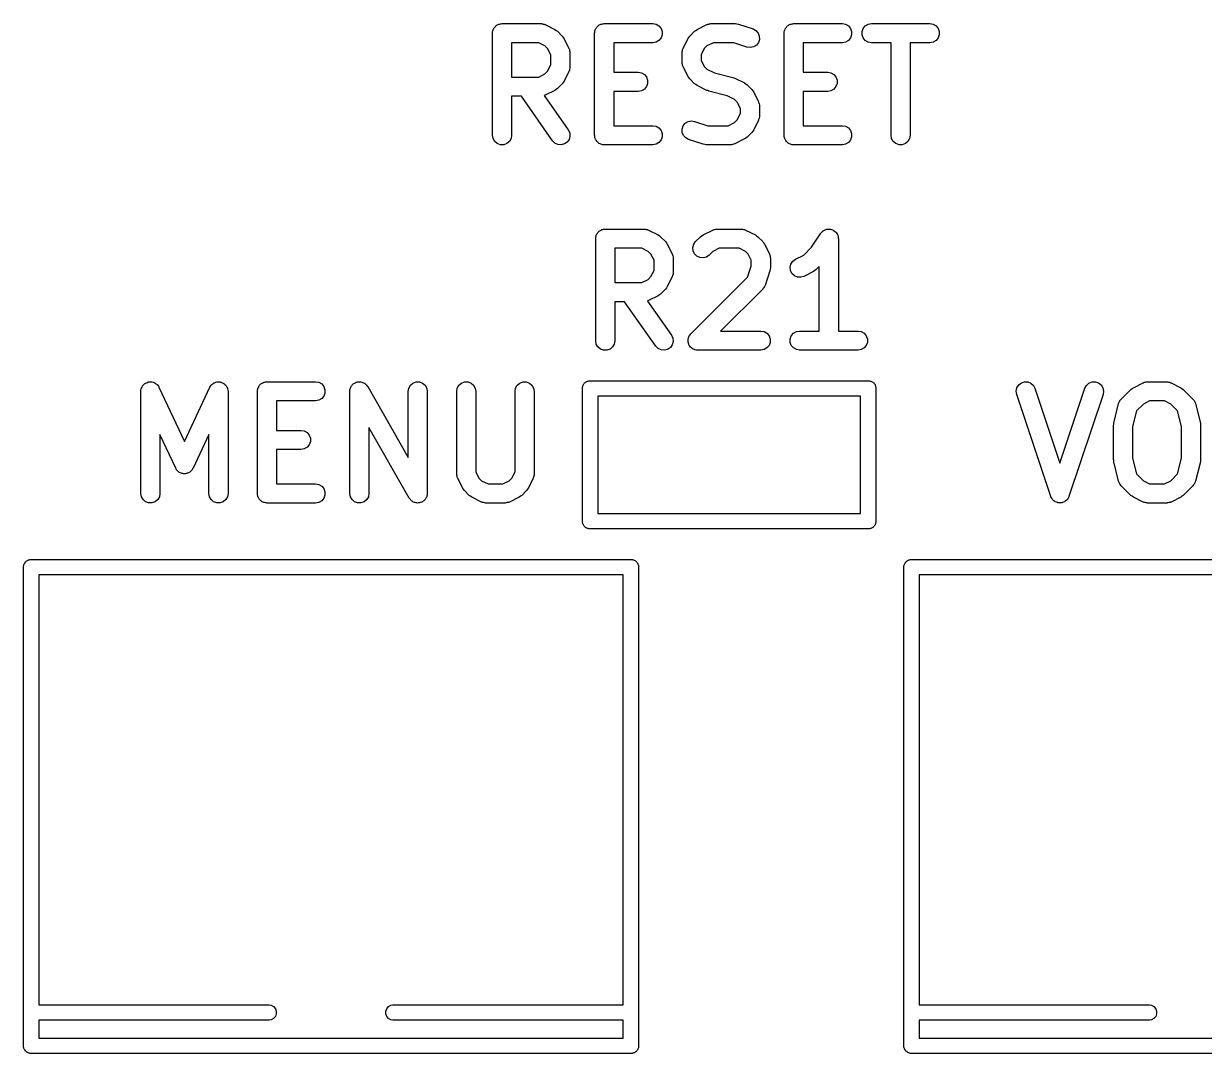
# Model space of a CAD drawing. Extents: x 553.3 to 630.8, y 408.7 to 458.1.
# Drawn here: x 580.65 to 589.91, y 410.67 to 418.74 of the extents above; entities that cross this region are included whole.
import ezdxf

# ---------------------------------------------------------------- set-up
doc = ezdxf.new("R2010")
doc.units = 0
doc.header["$MEASUREMENT"] = 0
doc.layers.add('BLACK', color=7, linetype='CONTINUOUS')

msp = doc.modelspace()

# ---------------------------------------------------------------- linework, layer by layer
at = {"layer": 'BLACK', "linetype": 'CONTINUOUS'}
for p, q in [((584.326, 418.668), (584.327, 418.675)), ((584.327, 418.681), (584.329, 418.687)), ((584.327, 418.675), (584.327, 418.681)), ((584.329, 418.687), (584.33, 418.694)), ((584.33, 418.694), (584.334, 418.699)), ((584.334, 418.699), (584.336, 418.706)), ((584.336, 418.706), (584.34, 418.711)), ((584.34, 418.711), (584.343, 418.716)), ((584.343, 418.716), (584.349, 418.721)), ((584.349, 418.721), (584.353, 418.726)), ((584.353, 418.726), (584.358, 418.729)), ((584.358, 418.729), (584.363, 418.733)), ((584.363, 418.733), (584.37, 418.735)), ((584.37, 418.735), (584.375, 418.739)), ((584.375, 418.739), (584.382, 418.74)), ((584.382, 418.74), (584.388, 418.742)), ((584.388, 418.742), (584.394, 418.742)), ((584.394, 418.742), (584.401, 418.743)), ((584.401, 418.743), (584.706, 418.743)), ((584.706, 418.743), (584.71, 418.742)), ((584.71, 418.742), (584.714, 418.743)), ((584.714, 418.743), (584.723, 418.74)), ((584.723, 418.74), (584.731, 418.739)), ((584.731, 418.739), (584.735, 418.736)), ((584.735, 418.736), (584.739, 418.735)), ((584.739, 418.735), (584.815, 418.697)), ((584.815, 418.697), (584.825, 418.69)), ((584.825, 418.69), (584.835, 418.683)), ((584.835, 418.683), (584.873, 418.645)), ((585.126, 418.668), (585.127, 418.675)), ((585.127, 418.681), (585.129, 418.687)), ((585.127, 418.675), (585.127, 418.681)), ((585.129, 418.687), (585.13, 418.694)), ((585.13, 418.694), (585.134, 418.699)), ((585.134, 418.699), (585.136, 418.706)), ((585.136, 418.706), (585.14, 418.711)), ((585.14, 418.711), (585.143, 418.716)), ((585.143, 418.716), (585.149, 418.721)), ((585.149, 418.721), (585.153, 418.726)), ((585.153, 418.726), (585.158, 418.729)), ((585.158, 418.729), (585.163, 418.733)), ((585.163, 418.733), (585.17, 418.735)), ((585.17, 418.735), (585.175, 418.739)), ((585.175, 418.739), (585.182, 418.74)), ((585.182, 418.74), (585.188, 418.742)), ((585.188, 418.742), (585.194, 418.742)), ((585.194, 418.742), (585.201, 418.743)), ((585.201, 418.743), (585.582, 418.743)), ((585.582, 418.743), (585.608, 418.739)), ((585.608, 418.739), (585.63, 418.726)), ((585.63, 418.726), (585.647, 418.706)), ((585.647, 418.706), (585.656, 418.681)), ((585.656, 418.681), (585.656, 418.655)), ((585.872, 418.645), (585.91, 418.683)), ((585.91, 418.683), (585.92, 418.69)), ((585.92, 418.69), (585.929, 418.697)), ((585.929, 418.697), (586.006, 418.735)), ((586.006, 418.735), (586.01, 418.736)), ((586.01, 418.736), (586.013, 418.739)), ((586.013, 418.739), (586.022, 418.74)), ((586.022, 418.74), (586.03, 418.743)), ((586.03, 418.743), (586.035, 418.742)), ((586.035, 418.742), (586.039, 418.743)), ((586.039, 418.743), (586.23, 418.743)), ((586.23, 418.743), (586.241, 418.741)), ((586.241, 418.741), (586.253, 418.739)), ((586.253, 418.739), (586.368, 418.701)), ((586.368, 418.701), (586.39, 418.689)), ((586.39, 418.689), (586.408, 418.669)), ((586.612, 418.668), (586.613, 418.675)), ((586.613, 418.681), (586.615, 418.687)), ((586.613, 418.675), (586.613, 418.681)), ((586.615, 418.687), (586.616, 418.694)), ((586.616, 418.694), (586.619, 418.699)), ((586.619, 418.699), (586.622, 418.706)), ((586.622, 418.706), (586.626, 418.711)), ((586.626, 418.711), (586.629, 418.716)), ((586.629, 418.716), (586.634, 418.721)), ((586.634, 418.721), (586.638, 418.726)), ((586.638, 418.726), (586.644, 418.729)), ((586.644, 418.729), (586.649, 418.733)), ((586.649, 418.733), (586.655, 418.735)), ((586.655, 418.735), (586.661, 418.739)), ((586.661, 418.739), (586.667, 418.74)), ((586.667, 418.74), (586.674, 418.742)), ((586.674, 418.742), (586.68, 418.742)), ((586.68, 418.742), (586.687, 418.743)), ((586.687, 418.743), (587.068, 418.743)), ((587.068, 418.743), (587.093, 418.739)), ((587.093, 418.739), (587.116, 418.726)), ((587.116, 418.726), (587.133, 418.706)), ((587.133, 418.706), (587.141, 418.681)), ((587.141, 418.681), (587.141, 418.655)), ((587.222, 418.681), (587.231, 418.706)), ((587.222, 418.655), (587.222, 418.681)), ((587.231, 418.706), (587.248, 418.726)), ((587.248, 418.726), (587.271, 418.739)), ((587.271, 418.739), (587.296, 418.743)), ((587.296, 418.743), (587.753, 418.743)), ((587.753, 418.743), (587.779, 418.739)), ((587.779, 418.739), (587.802, 418.726)), ((587.802, 418.726), (587.818, 418.706)), ((587.818, 418.706), (587.827, 418.681)), ((587.827, 418.681), (587.827, 418.655)), ((584.326, 417.868), (584.326, 418.668)), ((584.476, 418.593), (584.476, 418.324)), ((584.688, 418.593), (584.476, 418.593)), ((584.737, 418.568), (584.688, 418.593)), ((584.873, 418.645), (584.88, 418.635)), ((584.88, 418.635), (584.887, 418.625)), ((584.887, 418.625), (584.925, 418.549)), ((585.126, 417.868), (585.126, 418.668)), ((585.582, 418.593), (585.276, 418.593)), ((585.276, 418.593), (585.276, 418.362)), ((585.608, 418.598), (585.582, 418.593)), ((585.63, 418.611), (585.608, 418.598)), ((585.647, 418.631), (585.63, 418.611)), ((585.656, 418.655), (585.647, 418.631)), ((585.82, 418.549), (585.858, 418.625)), ((585.858, 418.625), (585.865, 418.635)), ((585.865, 418.635), (585.872, 418.645)), ((586.057, 418.593), (586.007, 418.568)), ((586.217, 418.593), (586.057, 418.593)), ((586.32, 418.559), (586.217, 418.593)), ((586.41, 418.594), (586.394, 418.574)), ((586.408, 418.669), (586.417, 418.645)), ((586.418, 418.619), (586.41, 418.594)), ((586.417, 418.645), (586.418, 418.619)), ((586.612, 417.868), (586.612, 418.668)), ((587.068, 418.593), (586.762, 418.593)), ((586.762, 418.593), (586.762, 418.362)), ((587.093, 418.598), (587.068, 418.593)), ((587.116, 418.611), (587.093, 418.598)), ((587.133, 418.631), (587.116, 418.611)), ((587.141, 418.655), (587.133, 418.631)), ((587.231, 418.631), (587.222, 418.655)), ((587.248, 418.611), (587.231, 418.631)), ((587.271, 418.598), (587.248, 418.611)), ((587.296, 418.593), (587.271, 418.598)), ((587.45, 418.593), (587.296, 418.593)), ((587.45, 417.868), (587.45, 418.593)), ((587.753, 418.593), (587.6, 418.593)), ((587.6, 418.593), (587.6, 417.868)), ((587.779, 418.598), (587.753, 418.593)), ((587.802, 418.611), (587.779, 418.598)), ((587.818, 418.631), (587.802, 418.611)), ((587.827, 418.655), (587.818, 418.631)), ((584.758, 418.547), (584.737, 418.568)), ((584.783, 418.498), (584.758, 418.547)), ((584.783, 418.419), (584.783, 418.498)), ((584.925, 418.549), (584.926, 418.545)), ((584.926, 418.545), (584.929, 418.541)), ((584.929, 418.541), (584.93, 418.533)), ((584.93, 418.533), (584.933, 418.524)), ((584.933, 418.524), (584.932, 418.52)), ((584.932, 418.52), (584.933, 418.516)), ((584.933, 418.516), (584.933, 418.401)), ((585.812, 418.524), (585.815, 418.533)), ((585.812, 418.52), (585.812, 418.524)), ((585.812, 418.516), (585.812, 418.52)), ((585.812, 418.44), (585.812, 418.516)), ((585.815, 418.533), (585.816, 418.541)), ((585.816, 418.541), (585.818, 418.545)), ((585.818, 418.545), (585.82, 418.549)), ((585.986, 418.547), (585.962, 418.498)), ((585.962, 418.498), (585.962, 418.457)), ((586.007, 418.568), (585.986, 418.547)), ((586.346, 418.555), (586.32, 418.559)), ((586.371, 418.56), (586.346, 418.555)), ((586.394, 418.574), (586.371, 418.56)), ((584.758, 418.37), (584.783, 418.419)), ((584.933, 418.401), (584.932, 418.397)), ((584.932, 418.397), (584.933, 418.393)), ((585.812, 418.435), (585.812, 418.44)), ((585.812, 418.431), (585.812, 418.435)), ((585.815, 418.423), (585.812, 418.431)), ((585.816, 418.414), (585.815, 418.423)), ((585.818, 418.41), (585.816, 418.414)), ((585.82, 418.406), (585.818, 418.41)), ((585.858, 418.33), (585.82, 418.406)), ((585.962, 418.457), (585.986, 418.408)), ((585.986, 418.408), (586.007, 418.387)), ((584.476, 418.324), (584.688, 418.324)), ((584.688, 418.324), (584.737, 418.349)), ((584.737, 418.349), (584.758, 418.37)), ((584.925, 418.368), (584.887, 418.292)), ((584.926, 418.372), (584.925, 418.368)), ((584.929, 418.376), (584.926, 418.372)), ((584.93, 418.384), (584.929, 418.376)), ((584.933, 418.393), (584.93, 418.384)), ((585.276, 418.362), (585.468, 418.362)), ((585.468, 418.362), (585.493, 418.358)), ((585.493, 418.358), (585.516, 418.345)), ((585.516, 418.345), (585.533, 418.325)), ((585.533, 418.325), (585.541, 418.3)), ((585.865, 418.32), (585.858, 418.33)), ((585.872, 418.31), (585.865, 418.32)), ((585.91, 418.272), (585.872, 418.31)), ((586.007, 418.387), (586.065, 418.358)), ((586.065, 418.358), (586.21, 418.322)), ((586.21, 418.322), (586.217, 418.318)), ((586.217, 418.318), (586.225, 418.316)), ((586.225, 418.316), (586.301, 418.278)), ((586.762, 418.362), (586.953, 418.362)), ((586.953, 418.362), (586.979, 418.358)), ((586.979, 418.358), (587.002, 418.345)), ((587.002, 418.345), (587.018, 418.325)), ((587.018, 418.325), (587.027, 418.3)), ((584.815, 418.22), (584.739, 418.182)), ((584.825, 418.227), (584.815, 418.22)), ((584.835, 418.234), (584.825, 418.227)), ((584.873, 418.272), (584.835, 418.234)), ((584.88, 418.282), (584.873, 418.272)), ((584.887, 418.292), (584.88, 418.282)), ((585.468, 418.212), (585.276, 418.212)), ((585.276, 418.212), (585.276, 417.943)), ((585.493, 418.217), (585.468, 418.212)), ((585.516, 418.23), (585.493, 418.217)), ((585.533, 418.25), (585.516, 418.23)), ((585.541, 418.274), (585.533, 418.25)), ((585.541, 418.3), (585.541, 418.274)), ((585.92, 418.265), (585.91, 418.272)), ((585.929, 418.258), (585.92, 418.265)), ((586.006, 418.22), (585.929, 418.258)), ((586.013, 418.218), (586.006, 418.22)), ((586.021, 418.214), (586.013, 418.218)), ((586.165, 418.178), (586.021, 418.214)), ((586.301, 418.278), (586.311, 418.271)), ((586.311, 418.271), (586.321, 418.264)), ((586.321, 418.264), (586.359, 418.226)), ((586.359, 418.226), (586.366, 418.216)), ((586.366, 418.216), (586.373, 418.206)), ((586.953, 418.212), (586.762, 418.212)), ((586.762, 418.212), (586.762, 417.943)), ((586.979, 418.217), (586.953, 418.212)), ((587.002, 418.23), (586.979, 418.217)), ((587.018, 418.25), (587.002, 418.23)), ((587.027, 418.274), (587.018, 418.25)), ((587.027, 418.3), (587.027, 418.274)), ((584.552, 418.174), (584.476, 418.174)), ((584.476, 418.174), (584.476, 417.868)), ((584.797, 417.825), (584.552, 418.174)), ((584.735, 418.181), (584.732, 418.179)), ((584.732, 418.179), (584.92, 417.911)), ((584.739, 418.182), (584.735, 418.181)), ((586.223, 418.149), (586.165, 418.178)), ((586.244, 418.128), (586.223, 418.149)), ((586.269, 418.079), (586.244, 418.128)), ((586.373, 418.206), (586.411, 418.13)), ((586.411, 418.13), (586.412, 418.126)), ((586.412, 418.126), (586.414, 418.122)), ((586.414, 418.122), (586.416, 418.114)), ((586.244, 417.989), (586.269, 418.038)), ((586.269, 418.038), (586.269, 418.079)), ((586.416, 418.114), (586.418, 418.105)), ((586.418, 418.105), (586.418, 418.101)), ((586.418, 418.101), (586.419, 418.097)), ((586.419, 418.097), (586.419, 418.02)), ((585.276, 417.943), (585.582, 417.943)), ((585.582, 417.943), (585.608, 417.939)), ((585.608, 417.939), (585.63, 417.926)), ((585.812, 417.917), (585.821, 417.942)), ((585.821, 417.942), (585.837, 417.962)), ((585.837, 417.962), (585.859, 417.976)), ((585.859, 417.976), (585.885, 417.981)), ((585.885, 417.981), (585.91, 417.977)), ((585.91, 417.977), (586.013, 417.943)), ((586.013, 417.943), (586.174, 417.943)), ((586.174, 417.943), (586.223, 417.968)), ((586.223, 417.968), (586.244, 417.989)), ((586.411, 417.987), (586.373, 417.911)), ((586.412, 417.991), (586.411, 417.987)), ((586.414, 417.995), (586.412, 417.991)), ((586.416, 418.003), (586.414, 417.995)), ((586.418, 418.012), (586.416, 418.003)), ((586.419, 418.02), (586.418, 418.016)), ((586.418, 418.016), (586.418, 418.012)), ((586.762, 417.943), (587.068, 417.943)), ((587.068, 417.943), (587.093, 417.939)), ((587.093, 417.939), (587.116, 417.926)), ((584.33, 417.842), (584.326, 417.868)), ((584.343, 417.82), (584.33, 417.842)), ((584.471, 417.842), (584.458, 417.82)), ((584.476, 417.868), (584.471, 417.842)), ((584.92, 417.911), (584.931, 417.887)), ((584.933, 417.862), (584.926, 417.836)), ((584.931, 417.887), (584.933, 417.862)), ((585.127, 417.862), (585.126, 417.868)), ((585.127, 417.855), (585.127, 417.862)), ((585.129, 417.849), (585.127, 417.855)), ((585.13, 417.842), (585.129, 417.849)), ((585.134, 417.837), (585.13, 417.842)), ((585.63, 417.926), (585.647, 417.906)), ((585.647, 417.906), (585.656, 417.881)), ((585.656, 417.855), (585.647, 417.831)), ((585.656, 417.881), (585.656, 417.855)), ((585.813, 417.891), (585.812, 417.917)), ((585.823, 417.867), (585.813, 417.891)), ((585.84, 417.847), (585.823, 417.867)), ((585.863, 417.835), (585.84, 417.847)), ((586.311, 417.846), (586.301, 417.839)), ((586.321, 417.853), (586.311, 417.846)), ((586.359, 417.891), (586.321, 417.853)), ((586.366, 417.901), (586.359, 417.891)), ((586.373, 417.911), (586.366, 417.901)), ((586.613, 417.862), (586.612, 417.868)), ((586.613, 417.855), (586.613, 417.862)), ((586.615, 417.849), (586.613, 417.855)), ((586.616, 417.842), (586.615, 417.849)), ((586.619, 417.837), (586.616, 417.842)), ((587.116, 417.926), (587.133, 417.906)), ((587.133, 417.906), (587.141, 417.881)), ((587.141, 417.855), (587.133, 417.831)), ((587.141, 417.881), (587.141, 417.855)), ((587.454, 417.842), (587.45, 417.868)), ((587.467, 417.82), (587.454, 417.842)), ((587.595, 417.842), (587.582, 417.82)), ((587.6, 417.868), (587.595, 417.842)), ((584.363, 417.803), (584.343, 417.82)), ((584.388, 417.794), (584.363, 417.803)), ((584.414, 417.794), (584.388, 417.794)), ((584.438, 417.803), (584.414, 417.794)), ((584.458, 417.82), (584.438, 417.803)), ((584.815, 417.807), (584.797, 417.825)), ((584.839, 417.796), (584.815, 417.807)), ((584.865, 417.793), (584.839, 417.796)), ((584.89, 417.8), (584.865, 417.793)), ((584.911, 417.815), (584.89, 417.8)), ((584.926, 417.836), (584.911, 417.815)), ((585.136, 417.831), (585.134, 417.837)), ((585.14, 417.826), (585.136, 417.831)), ((585.143, 417.82), (585.14, 417.826)), ((585.149, 417.816), (585.143, 417.82)), ((585.153, 417.811), (585.149, 417.816)), ((585.158, 417.807), (585.153, 417.811)), ((585.163, 417.803), (585.158, 417.807)), ((585.17, 417.801), (585.163, 417.803)), ((585.175, 417.798), (585.17, 417.801)), ((585.182, 417.796), (585.175, 417.798)), ((585.188, 417.794), (585.182, 417.796)), ((585.194, 417.794), (585.188, 417.794)), ((585.201, 417.793), (585.194, 417.794)), ((585.582, 417.793), (585.201, 417.793)), ((585.608, 417.798), (585.582, 417.793)), ((585.63, 417.811), (585.608, 417.798)), ((585.647, 417.831), (585.63, 417.811)), ((585.977, 417.797), (585.863, 417.835)), ((585.989, 417.795), (585.977, 417.797)), ((586.001, 417.793), (585.989, 417.795)), ((586.191, 417.793), (586.001, 417.793)), ((586.196, 417.794), (586.191, 417.793)), ((586.2, 417.794), (586.196, 417.794)), ((586.208, 417.796), (586.2, 417.794)), ((586.217, 417.798), (586.208, 417.796)), ((586.221, 417.8), (586.217, 417.798)), ((586.225, 417.801), (586.221, 417.8)), ((586.301, 417.839), (586.225, 417.801)), ((586.622, 417.831), (586.619, 417.837)), ((586.626, 417.826), (586.622, 417.831)), ((586.629, 417.82), (586.626, 417.826)), ((586.634, 417.816), (586.629, 417.82)), ((586.638, 417.811), (586.634, 417.816)), ((586.644, 417.807), (586.638, 417.811)), ((586.649, 417.803), (586.644, 417.807)), ((586.655, 417.801), (586.649, 417.803)), ((586.661, 417.798), (586.655, 417.801)), ((586.667, 417.796), (586.661, 417.798)), ((586.674, 417.794), (586.667, 417.796)), ((586.68, 417.794), (586.674, 417.794)), ((586.687, 417.793), (586.68, 417.794)), ((587.068, 417.793), (586.687, 417.793)), ((587.093, 417.798), (587.068, 417.793)), ((587.116, 417.811), (587.093, 417.798)), ((587.133, 417.831), (587.116, 417.811)), ((587.487, 417.803), (587.467, 417.82)), ((587.512, 417.794), (587.487, 417.803)), ((587.538, 417.794), (587.512, 417.794)), ((587.562, 417.803), (587.538, 417.794)), ((587.582, 417.82), (587.562, 417.803)), ((585.145, 417.096), (585.149, 417.101)), ((585.149, 417.101), (585.152, 417.106)), ((585.152, 417.106), (585.157, 417.111)), ((585.157, 417.111), (585.161, 417.116)), ((585.161, 417.116), (585.167, 417.119)), ((585.167, 417.119), (585.172, 417.123)), ((585.172, 417.123), (585.178, 417.125)), ((585.178, 417.125), (585.184, 417.129)), ((585.184, 417.129), (585.19, 417.13)), ((585.19, 417.13), (585.197, 417.132)), ((585.197, 417.132), (585.203, 417.132)), ((585.203, 417.132), (585.21, 417.133)), ((585.21, 417.133), (585.514, 417.133)), ((585.514, 417.133), (585.519, 417.132)), ((585.519, 417.132), (585.523, 417.133)), ((585.523, 417.133), (585.531, 417.13)), ((585.531, 417.13), (585.54, 417.129)), ((585.54, 417.129), (585.544, 417.126)), ((585.544, 417.126), (585.548, 417.125)), ((585.548, 417.125), (585.624, 417.087)), ((585.976, 417.087), (586.052, 417.125)), ((586.052, 417.125), (586.056, 417.126)), ((586.056, 417.126), (586.06, 417.129)), ((586.06, 417.129), (586.069, 417.13)), ((586.069, 417.13), (586.077, 417.133)), ((586.077, 417.133), (586.082, 417.132)), ((586.082, 417.132), (586.086, 417.133)), ((586.086, 417.133), (586.276, 417.133)), ((586.276, 417.133), (586.28, 417.132)), ((586.28, 417.132), (586.285, 417.133)), ((586.285, 417.133), (586.293, 417.13)), ((586.293, 417.13), (586.302, 417.129)), ((586.302, 417.129), (586.306, 417.126)), ((586.306, 417.126), (586.31, 417.125)), ((586.31, 417.125), (586.386, 417.087)), ((586.9, 417.1), (586.902, 417.103)), ((586.902, 417.103), (586.904, 417.106)), ((586.904, 417.106), (586.911, 417.112)), ((586.911, 417.112), (586.918, 417.119)), ((586.918, 417.119), (586.921, 417.12)), ((586.921, 417.12), (586.924, 417.123)), ((586.924, 417.123), (586.933, 417.126)), ((586.933, 417.126), (586.941, 417.13)), ((586.941, 417.13), (586.945, 417.131)), ((586.945, 417.131), (586.949, 417.132)), ((586.949, 417.132), (586.958, 417.132)), ((586.958, 417.132), (586.967, 417.133)), ((586.967, 417.133), (586.971, 417.132)), ((586.971, 417.132), (586.975, 417.132)), ((586.975, 417.132), (586.983, 417.129)), ((586.983, 417.129), (586.992, 417.127)), ((586.992, 417.127), (586.996, 417.124)), ((586.996, 417.124), (586.999, 417.123)), ((586.999, 417.123), (587.006, 417.117)), ((587.006, 417.117), (587.014, 417.112)), ((587.014, 417.112), (587.016, 417.109)), ((587.016, 417.109), (587.019, 417.106)), ((587.019, 417.106), (587.024, 417.099)), ((585.135, 417.058), (585.136, 417.065)), ((585.135, 416.258), (585.135, 417.058)), ((585.136, 417.071), (585.138, 417.077)), ((585.136, 417.065), (585.136, 417.071)), ((585.138, 417.077), (585.139, 417.084)), ((585.139, 417.084), (585.142, 417.089)), ((585.142, 417.089), (585.145, 417.096)), ((585.624, 417.087), (585.634, 417.08)), ((585.634, 417.08), (585.644, 417.073)), ((585.644, 417.073), (585.682, 417.035)), ((585.682, 417.035), (585.689, 417.025)), ((585.689, 417.025), (585.696, 417.015)), ((585.696, 417.015), (585.734, 416.939)), ((585.897, 416.988), (585.904, 417.014)), ((585.904, 417.014), (585.918, 417.035)), ((585.918, 417.035), (585.957, 417.073)), ((585.957, 417.073), (585.966, 417.08)), ((585.966, 417.08), (585.976, 417.087)), ((586.386, 417.087), (586.396, 417.08)), ((586.396, 417.08), (586.405, 417.073)), ((586.405, 417.073), (586.444, 417.035)), ((586.444, 417.035), (586.45, 417.025)), ((586.45, 417.025), (586.458, 417.015)), ((586.458, 417.015), (586.496, 416.939)), ((586.827, 416.992), (586.9, 417.1)), ((587.024, 417.099), (587.029, 417.091)), ((587.029, 417.091), (587.03, 417.087)), ((587.03, 417.087), (587.032, 417.084)), ((587.032, 417.084), (587.034, 417.075)), ((587.034, 417.075), (587.036, 417.066)), ((587.036, 417.066), (587.036, 417.062)), ((587.036, 417.062), (587.037, 417.058)), ((587.037, 417.058), (587.037, 416.333)), ((585.285, 416.983), (585.285, 416.714)), ((585.497, 416.983), (585.285, 416.983)), ((585.546, 416.958), (585.497, 416.983)), ((585.567, 416.937), (585.546, 416.958)), ((585.592, 416.888), (585.567, 416.937)), ((585.734, 416.939), (585.735, 416.935)), ((585.735, 416.935), (585.737, 416.931)), ((585.737, 416.931), (585.739, 416.923)), ((585.739, 416.923), (585.741, 416.914)), ((585.899, 416.962), (585.897, 416.988)), ((585.91, 416.939), (585.899, 416.962)), ((585.928, 416.92), (585.91, 416.939)), ((585.952, 416.909), (585.928, 416.92)), ((586.025, 416.929), (586.003, 416.914)), ((586.054, 416.958), (586.025, 416.929)), ((586.103, 416.983), (586.054, 416.958)), ((586.259, 416.983), (586.103, 416.983)), ((586.308, 416.958), (586.259, 416.983)), ((586.329, 416.937), (586.308, 416.958)), ((586.354, 416.888), (586.329, 416.937)), ((586.496, 416.939), (586.497, 416.935)), ((586.497, 416.935), (586.499, 416.931)), ((586.499, 416.931), (586.501, 416.923)), ((586.501, 416.923), (586.503, 416.914)), ((586.7, 416.897), (586.765, 416.929)), ((586.765, 416.929), (586.827, 416.992)), ((585.592, 416.809), (585.592, 416.888)), ((585.741, 416.914), (585.741, 416.91)), ((585.741, 416.91), (585.742, 416.906)), ((585.742, 416.906), (585.742, 416.791)), ((585.978, 416.907), (585.952, 416.909)), ((586.003, 416.914), (585.978, 416.907)), ((586.325, 416.756), (586.354, 416.842)), ((586.354, 416.842), (586.354, 416.888)), ((586.504, 416.83), (586.502, 416.818)), ((586.503, 416.914), (586.503, 416.91)), ((586.503, 416.91), (586.504, 416.906)), ((586.504, 416.906), (586.504, 416.83)), ((586.659, 416.834), (586.665, 416.859)), ((586.661, 416.808), (586.659, 416.834)), ((586.665, 416.859), (586.679, 416.881)), ((586.679, 416.881), (586.7, 416.897)), ((586.887, 416.839), (586.863, 416.815)), ((586.887, 416.333), (586.887, 416.839)), ((585.497, 416.714), (585.546, 416.739)), ((585.546, 416.739), (585.567, 416.76)), ((585.567, 416.76), (585.592, 416.809)), ((585.734, 416.758), (585.696, 416.682)), ((585.735, 416.762), (585.734, 416.758)), ((585.737, 416.766), (585.735, 416.762)), ((585.739, 416.774), (585.737, 416.766)), ((585.741, 416.783), (585.739, 416.774)), ((585.742, 416.791), (585.741, 416.787)), ((585.741, 416.787), (585.741, 416.783)), ((585.88, 416.311), (586.325, 416.756)), ((586.5, 416.806), (586.462, 416.692)), ((586.502, 416.818), (586.5, 416.806)), ((586.673, 416.785), (586.661, 416.808)), ((586.692, 416.767), (586.673, 416.785)), ((586.716, 416.757), (586.692, 416.767)), ((586.742, 416.755), (586.716, 416.757)), ((586.767, 416.762), (586.742, 416.755)), ((586.843, 416.801), (586.767, 416.762)), ((586.853, 416.808), (586.843, 416.801)), ((586.863, 416.815), (586.853, 416.808)), ((585.285, 416.714), (585.497, 416.714)), ((585.682, 416.662), (585.644, 416.624)), ((585.689, 416.672), (585.682, 416.662)), ((585.696, 416.682), (585.689, 416.672)), ((586.444, 416.662), (586.114, 416.333)), ((586.446, 416.666), (586.444, 416.662)), ((586.449, 416.669), (586.446, 416.666)), ((586.453, 416.676), (586.449, 416.669)), ((586.458, 416.684), (586.453, 416.676)), ((586.46, 416.688), (586.458, 416.684)), ((586.462, 416.692), (586.46, 416.688)), ((585.361, 416.564), (585.285, 416.564)), ((585.285, 416.564), (585.285, 416.258)), ((585.605, 416.215), (585.361, 416.564)), ((585.544, 416.571), (585.541, 416.569)), ((585.541, 416.569), (585.728, 416.301)), ((585.548, 416.572), (585.544, 416.571)), ((585.624, 416.61), (585.548, 416.572)), ((585.634, 416.617), (585.624, 416.61)), ((585.644, 416.624), (585.634, 416.617)), ((585.728, 416.301), (585.739, 416.277)), ((585.739, 416.277), (585.741, 416.252)), ((585.859, 416.265), (585.86, 416.268)), ((585.86, 416.271), (585.863, 416.28)), ((585.86, 416.268), (585.86, 416.271)), ((585.863, 416.28), (585.865, 416.29)), ((585.865, 416.29), (585.867, 416.292)), ((585.867, 416.292), (585.868, 416.296)), ((585.868, 416.296), (585.875, 416.303)), ((585.875, 416.303), (585.88, 416.311)), ((586.114, 416.333), (586.429, 416.333)), ((586.429, 416.333), (586.454, 416.329)), ((586.454, 416.329), (586.477, 416.316)), ((586.477, 416.316), (586.494, 416.296)), ((586.494, 416.296), (586.502, 416.271)), ((586.502, 416.271), (586.502, 416.245)), ((586.66, 416.271), (586.668, 416.296)), ((586.66, 416.245), (586.66, 416.271)), ((586.668, 416.296), (586.685, 416.316)), ((586.685, 416.316), (586.708, 416.329)), ((586.708, 416.329), (586.733, 416.333)), ((586.733, 416.333), (586.887, 416.333)), ((587.037, 416.333), (587.191, 416.333)), ((587.191, 416.333), (587.216, 416.329)), ((587.216, 416.329), (587.239, 416.316)), ((587.239, 416.316), (587.255, 416.296)), ((587.255, 416.296), (587.264, 416.271)), ((587.264, 416.271), (587.264, 416.245)), ((585.139, 416.232), (585.135, 416.258)), ((585.152, 416.21), (585.139, 416.232)), ((585.172, 416.193), (585.152, 416.21)), ((585.197, 416.184), (585.172, 416.193)), ((585.223, 416.184), (585.197, 416.184)), ((585.247, 416.193), (585.223, 416.184)), ((585.267, 416.21), (585.247, 416.193)), ((585.28, 416.232), (585.267, 416.21)), ((585.285, 416.258), (585.28, 416.232)), ((585.624, 416.197), (585.605, 416.215)), ((585.647, 416.186), (585.624, 416.197)), ((585.673, 416.183), (585.647, 416.186)), ((585.698, 416.19), (585.673, 416.183)), ((585.72, 416.205), (585.698, 416.19)), ((585.735, 416.226), (585.72, 416.205)), ((585.741, 416.252), (585.735, 416.226)), ((585.86, 416.255), (585.859, 416.265)), ((585.86, 416.245), (585.86, 416.255)), ((585.861, 416.242), (585.86, 416.245)), ((585.861, 416.239), (585.861, 416.242)), ((585.865, 416.23), (585.861, 416.239)), ((585.868, 416.221), (585.865, 416.23)), ((585.871, 416.218), (585.868, 416.221)), ((585.872, 416.215), (585.871, 416.218)), ((585.879, 416.208), (585.872, 416.215)), ((585.885, 416.201), (585.879, 416.208)), ((585.888, 416.199), (585.885, 416.201)), ((585.89, 416.197), (585.888, 416.199)), ((585.899, 416.193), (585.89, 416.197)), ((585.908, 416.188), (585.899, 416.193)), ((585.911, 416.187), (585.908, 416.188)), ((585.914, 416.186), (585.911, 416.187)), ((585.924, 416.185), (585.914, 416.186)), ((585.933, 416.183), (585.924, 416.185)), ((586.429, 416.183), (585.933, 416.183)), ((586.454, 416.188), (586.429, 416.183)), ((586.477, 416.201), (586.454, 416.188)), ((586.494, 416.221), (586.477, 416.201)), ((586.502, 416.245), (586.494, 416.221)), ((586.668, 416.221), (586.66, 416.245)), ((586.685, 416.201), (586.668, 416.221)), ((586.708, 416.188), (586.685, 416.201)), ((586.733, 416.183), (586.708, 416.188)), ((587.191, 416.183), (586.733, 416.183)), ((587.216, 416.188), (587.191, 416.183)), ((587.239, 416.201), (587.216, 416.188)), ((587.255, 416.221), (587.239, 416.201)), ((587.264, 416.245), (587.255, 416.221)), ((581.579, 415.895), (581.583, 415.904)), ((581.583, 415.904), (581.585, 415.906)), ((581.585, 415.906), (581.587, 415.909)), ((581.587, 415.909), (581.594, 415.916)), ((581.594, 415.916), (581.601, 415.923)), ((581.601, 415.923), (581.604, 415.924)), ((581.604, 415.924), (581.607, 415.926)), ((581.607, 415.926), (581.616, 415.929)), ((581.616, 415.929), (581.625, 415.934)), ((581.625, 415.934), (581.628, 415.934)), ((581.628, 415.934), (581.631, 415.935)), ((581.631, 415.935), (581.641, 415.935)), ((581.641, 415.935), (581.651, 415.936)), ((581.651, 415.936), (581.654, 415.935)), ((581.654, 415.935), (581.657, 415.935)), ((581.657, 415.935), (581.667, 415.932)), ((581.667, 415.932), (581.676, 415.929)), ((581.676, 415.929), (581.679, 415.927)), ((581.679, 415.927), (581.682, 415.926)), ((581.682, 415.926), (581.689, 415.92)), ((581.689, 415.92), (581.697, 415.914)), ((581.697, 415.914), (581.699, 415.911)), ((581.699, 415.911), (581.702, 415.909)), ((581.702, 415.909), (581.707, 415.901)), ((581.707, 415.901), (581.712, 415.893)), ((582.11, 415.893), (582.115, 415.901)), ((582.115, 415.901), (582.12, 415.909)), ((582.12, 415.909), (582.123, 415.911)), ((582.123, 415.911), (582.125, 415.914)), ((582.125, 415.914), (582.133, 415.92)), ((582.133, 415.92), (582.14, 415.926)), ((582.14, 415.926), (582.143, 415.927)), ((582.143, 415.927), (582.146, 415.929)), ((582.146, 415.929), (582.155, 415.932)), ((582.155, 415.932), (582.165, 415.935)), ((582.165, 415.935), (582.168, 415.935)), ((582.168, 415.935), (582.171, 415.936)), ((582.171, 415.936), (582.181, 415.935)), ((582.181, 415.935), (582.191, 415.935)), ((582.191, 415.935), (582.194, 415.934)), ((582.194, 415.934), (582.197, 415.934)), ((582.197, 415.934), (582.206, 415.929)), ((582.206, 415.929), (582.215, 415.926)), ((582.215, 415.926), (582.218, 415.924)), ((582.218, 415.924), (582.221, 415.923)), ((582.221, 415.923), (582.228, 415.916)), ((582.228, 415.916), (582.235, 415.909)), ((582.235, 415.909), (582.237, 415.906)), ((582.237, 415.906), (582.239, 415.904)), ((582.239, 415.904), (582.243, 415.895)), ((582.491, 415.892), (582.494, 415.899)), ((582.494, 415.899), (582.498, 415.904)), ((582.498, 415.904), (582.501, 415.909)), ((582.501, 415.909), (582.506, 415.914)), ((582.506, 415.914), (582.51, 415.919)), ((582.51, 415.919), (582.516, 415.922)), ((582.516, 415.922), (582.521, 415.926)), ((582.521, 415.926), (582.527, 415.928)), ((582.527, 415.928), (582.533, 415.932)), ((582.533, 415.932), (582.539, 415.933)), ((582.539, 415.933), (582.546, 415.935)), ((582.546, 415.935), (582.552, 415.935)), ((582.552, 415.935), (582.559, 415.936)), ((582.559, 415.936), (582.94, 415.936)), ((582.94, 415.936), (582.965, 415.932)), ((582.965, 415.932), (582.988, 415.919)), ((582.988, 415.919), (583.005, 415.899)), ((583.005, 415.899), (583.013, 415.874)), ((583.215, 415.893), (583.218, 415.899)), ((583.218, 415.899), (583.222, 415.904)), ((583.222, 415.904), (583.225, 415.909)), ((583.225, 415.909), (583.23, 415.914)), ((583.23, 415.914), (583.234, 415.919)), ((583.234, 415.919), (583.24, 415.922)), ((583.24, 415.922), (583.245, 415.926)), ((583.245, 415.926), (583.251, 415.928)), ((583.251, 415.928), (583.257, 415.932)), ((583.257, 415.932), (583.263, 415.933)), ((583.263, 415.933), (583.269, 415.935)), ((583.269, 415.935), (583.276, 415.935)), ((583.276, 415.935), (583.283, 415.936)), ((583.283, 415.936), (583.289, 415.935)), ((583.289, 415.935), (583.295, 415.935)), ((583.295, 415.935), (583.302, 415.933)), ((583.302, 415.933), (583.308, 415.931)), ((583.308, 415.931), (583.314, 415.928)), ((583.314, 415.928), (583.32, 415.926)), ((583.32, 415.926), (583.325, 415.922)), ((583.325, 415.922), (583.331, 415.918)), ((583.331, 415.918), (583.335, 415.913)), ((583.335, 415.913), (583.34, 415.909)), ((583.34, 415.909), (583.343, 415.903)), ((583.343, 415.903), (583.348, 415.898)), ((583.348, 415.898), (583.665, 415.344)), ((583.669, 415.887), (583.682, 415.909)), ((583.682, 415.909), (583.702, 415.926)), ((583.702, 415.926), (583.727, 415.935)), ((583.727, 415.935), (583.753, 415.935)), ((583.753, 415.935), (583.777, 415.926)), ((583.777, 415.926), (583.797, 415.909)), ((583.797, 415.909), (583.81, 415.887)), ((584.05, 415.887), (584.063, 415.909)), ((584.063, 415.909), (584.083, 415.926)), ((584.083, 415.926), (584.107, 415.935)), ((584.107, 415.935), (584.134, 415.935)), ((584.134, 415.935), (584.158, 415.926)), ((584.158, 415.926), (584.178, 415.909)), ((584.178, 415.909), (584.191, 415.887)), ((584.507, 415.887), (584.52, 415.909)), ((584.52, 415.909), (584.54, 415.926)), ((584.54, 415.926), (584.565, 415.935)), ((584.565, 415.935), (584.591, 415.935)), ((584.591, 415.935), (584.615, 415.926)), ((584.615, 415.926), (584.635, 415.909)), ((584.635, 415.909), (584.648, 415.887)), ((585.031, 415.895), (585.033, 415.9)), ((585.033, 415.9), (585.034, 415.905)), ((585.034, 415.905), (585.036, 415.909)), ((585.036, 415.909), (585.038, 415.914)), ((585.038, 415.914), (585.042, 415.919)), ((585.042, 415.919), (585.044, 415.923)), ((585.044, 415.923), (585.048, 415.927)), ((585.048, 415.927), (585.052, 415.931)), ((585.052, 415.931), (585.056, 415.933)), ((585.056, 415.933), (585.061, 415.937)), ((585.061, 415.937), (585.066, 415.939)), ((585.066, 415.939), (585.07, 415.941)), ((585.07, 415.941), (585.075, 415.942)), ((585.075, 415.942), (585.08, 415.944)), ((585.08, 415.944), (585.086, 415.944)), ((585.086, 415.944), (585.086, 415.944)), ((585.086, 415.944), (587.276, 415.944)), ((587.276, 415.944), (587.276, 415.944)), ((587.276, 415.944), (587.282, 415.944)), ((587.282, 415.944), (587.287, 415.942)), ((587.287, 415.942), (587.292, 415.941)), ((587.292, 415.941), (587.296, 415.939)), ((587.296, 415.939), (587.301, 415.937)), ((587.301, 415.937), (587.306, 415.933)), ((587.306, 415.933), (587.31, 415.931)), ((587.31, 415.931), (587.314, 415.927)), ((587.314, 415.927), (587.318, 415.923)), ((587.318, 415.923), (587.32, 415.919)), ((587.32, 415.919), (587.324, 415.914)), ((587.324, 415.914), (587.326, 415.909)), ((587.326, 415.909), (587.328, 415.905)), ((587.328, 415.905), (587.329, 415.9)), ((587.329, 415.9), (587.331, 415.895)), ((588.436, 415.889), (588.45, 415.911)), ((588.45, 415.911), (588.471, 415.927)), ((588.471, 415.927), (588.495, 415.935)), ((588.495, 415.935), (588.521, 415.935)), ((588.521, 415.935), (588.545, 415.925)), ((588.545, 415.925), (588.565, 415.908)), ((588.565, 415.908), (588.577, 415.885)), ((588.968, 415.885), (588.981, 415.908)), ((588.981, 415.908), (589, 415.925)), ((589, 415.925), (589.025, 415.935)), ((589.025, 415.935), (589.051, 415.935)), ((589.051, 415.935), (589.075, 415.927)), ((589.075, 415.927), (589.096, 415.911)), ((589.096, 415.911), (589.109, 415.889)), ((589.349, 415.89), (589.425, 415.928)), ((589.425, 415.928), (589.429, 415.929)), ((589.429, 415.929), (589.433, 415.932)), ((589.433, 415.932), (589.442, 415.933)), ((589.442, 415.933), (589.45, 415.936)), ((589.45, 415.936), (589.454, 415.935)), ((589.454, 415.935), (589.459, 415.936)), ((589.459, 415.936), (589.611, 415.936)), ((589.611, 415.936), (589.615, 415.935)), ((589.615, 415.935), (589.62, 415.936)), ((589.62, 415.936), (589.628, 415.933)), ((589.628, 415.933), (589.637, 415.932)), ((589.637, 415.932), (589.64, 415.929)), ((589.64, 415.929), (589.645, 415.928)), ((589.645, 415.928), (589.721, 415.89)), ((581.569, 415.861), (581.571, 415.871)), ((581.569, 415.061), (581.569, 415.861)), ((581.571, 415.871), (581.572, 415.88)), ((581.572, 415.88), (581.573, 415.883)), ((581.573, 415.883), (581.574, 415.887)), ((581.574, 415.887), (581.579, 415.895)), ((581.712, 415.893), (581.911, 415.467)), ((581.911, 415.467), (582.11, 415.893)), ((582.243, 415.895), (582.248, 415.887)), ((582.248, 415.887), (582.249, 415.883)), ((582.249, 415.883), (582.25, 415.88)), ((582.25, 415.88), (582.251, 415.871)), ((582.251, 415.871), (582.253, 415.861)), ((582.253, 415.861), (582.253, 415.061)), ((582.484, 415.861), (582.485, 415.868)), ((582.484, 415.061), (582.484, 415.861)), ((582.485, 415.874), (582.487, 415.88)), ((582.485, 415.868), (582.485, 415.874)), ((582.487, 415.88), (582.488, 415.887)), ((582.488, 415.887), (582.491, 415.892)), ((583.005, 415.824), (582.988, 415.804)), ((583.013, 415.848), (583.005, 415.824)), ((583.013, 415.874), (583.013, 415.848)), ((583.207, 415.861), (583.209, 415.868)), ((583.207, 415.061), (583.207, 415.861)), ((583.209, 415.874), (583.211, 415.88)), ((583.209, 415.868), (583.209, 415.874)), ((583.211, 415.88), (583.212, 415.887)), ((583.212, 415.887), (583.215, 415.893)), ((583.665, 415.861), (583.669, 415.887)), ((583.665, 415.344), (583.665, 415.861)), ((583.81, 415.887), (583.815, 415.861)), ((583.815, 415.861), (583.815, 415.061)), ((584.046, 415.861), (584.05, 415.887)), ((584.046, 415.213), (584.046, 415.861)), ((584.191, 415.887), (584.196, 415.861)), ((584.196, 415.861), (584.196, 415.231)), ((584.503, 415.861), (584.507, 415.887)), ((584.503, 415.231), (584.503, 415.861)), ((584.648, 415.887), (584.653, 415.861)), ((584.653, 415.861), (584.653, 415.213)), ((585.031, 415.889), (585.031, 415.895)), ((585.031, 414.855), (585.031, 415.889)), ((585.031, 415.889), (585.031, 415.889)), ((587.211, 415.824), (585.151, 415.824)), ((585.151, 415.824), (585.151, 414.904)), ((587.211, 414.904), (587.211, 415.824)), ((587.331, 415.895), (587.331, 415.889)), ((587.331, 415.889), (587.331, 415.889)), ((587.331, 415.889), (587.331, 414.839)), ((588.431, 415.863), (588.436, 415.889)), ((588.435, 415.837), (588.431, 415.863)), ((588.702, 415.037), (588.435, 415.837)), ((588.577, 415.885), (588.773, 415.298)), ((588.773, 415.298), (588.968, 415.885)), ((589.111, 415.837), (588.844, 415.037)), ((589.109, 415.889), (589.115, 415.863)), ((589.115, 415.863), (589.111, 415.837)), ((589.253, 415.8), (589.329, 415.876)), ((589.329, 415.876), (589.339, 415.883)), ((589.339, 415.883), (589.349, 415.89)), ((589.721, 415.89), (589.73, 415.883)), ((589.73, 415.883), (589.74, 415.876)), ((589.74, 415.876), (589.816, 415.8)), ((582.94, 415.786), (582.634, 415.786)), ((582.634, 415.786), (582.634, 415.555)), ((582.965, 415.791), (582.94, 415.786)), ((582.988, 415.804), (582.965, 415.791)), ((589.195, 415.613), (589.233, 415.765)), ((589.233, 415.765), (589.236, 415.772)), ((589.236, 415.772), (589.238, 415.779)), ((589.238, 415.779), (589.242, 415.783)), ((589.242, 415.783), (589.244, 415.789)), ((589.244, 415.789), (589.249, 415.794)), ((589.249, 415.794), (589.253, 415.8)), ((589.427, 415.761), (589.374, 415.708)), ((589.476, 415.786), (589.427, 415.761)), ((589.593, 415.786), (589.476, 415.786)), ((589.643, 415.761), (589.593, 415.786)), ((589.696, 415.708), (589.643, 415.761)), ((589.816, 415.8), (589.821, 415.794)), ((589.821, 415.794), (589.826, 415.789)), ((589.826, 415.789), (589.828, 415.783)), ((589.828, 415.783), (589.831, 415.779)), ((589.831, 415.779), (589.833, 415.772)), ((589.833, 415.772), (589.836, 415.765)), ((589.836, 415.765), (589.874, 415.613)), ((589.374, 415.708), (589.343, 415.585)), ((589.726, 415.585), (589.696, 415.708)), ((582.634, 415.555), (582.825, 415.555)), ((582.825, 415.555), (582.851, 415.551)), ((582.851, 415.551), (582.873, 415.538)), ((582.873, 415.538), (582.89, 415.518)), ((583.674, 415.024), (583.357, 415.579)), ((583.357, 415.579), (583.357, 415.061)), ((589.193, 415.594), (589.195, 415.603)), ((589.193, 415.328), (589.193, 415.594)), ((589.195, 415.603), (589.195, 415.613)), ((589.343, 415.585), (589.343, 415.337)), ((589.726, 415.337), (589.726, 415.585)), ((589.874, 415.613), (589.875, 415.603)), ((589.875, 415.603), (589.876, 415.594)), ((589.876, 415.594), (589.876, 415.328)), ((581.843, 415.258), (581.719, 415.523)), ((581.719, 415.523), (581.719, 415.061)), ((582.103, 415.523), (581.979, 415.258)), ((582.103, 415.061), (582.103, 415.523)), ((582.89, 415.443), (582.873, 415.423)), ((582.89, 415.518), (582.899, 415.493)), ((582.899, 415.467), (582.89, 415.443)), ((582.899, 415.493), (582.899, 415.467)), ((582.825, 415.405), (582.634, 415.405)), ((582.634, 415.405), (582.634, 415.136)), ((582.851, 415.41), (582.825, 415.405)), ((582.873, 415.423), (582.851, 415.41)), ((581.847, 415.253), (581.843, 415.258)), ((581.85, 415.247), (581.847, 415.253)), ((581.975, 415.253), (581.972, 415.247)), ((581.979, 415.258), (581.975, 415.253)), ((589.195, 415.319), (589.193, 415.328)), ((589.195, 415.31), (589.195, 415.319)), ((589.233, 415.157), (589.195, 415.31)), ((589.343, 415.337), (589.374, 415.214)), ((589.696, 415.214), (589.726, 415.337)), ((589.874, 415.31), (589.836, 415.157)), ((589.875, 415.319), (589.874, 415.31)), ((589.876, 415.328), (589.875, 415.319)), ((581.854, 415.242), (581.85, 415.247)), ((581.858, 415.237), (581.854, 415.242)), ((581.863, 415.233), (581.858, 415.237)), ((581.868, 415.228), (581.863, 415.233)), ((581.874, 415.225), (581.868, 415.228)), ((581.879, 415.222), (581.874, 415.225)), ((581.886, 415.22), (581.879, 415.222)), ((581.892, 415.217), (581.886, 415.22)), ((581.898, 415.217), (581.892, 415.217)), ((581.904, 415.215), (581.898, 415.217)), ((581.911, 415.216), (581.904, 415.215)), ((581.918, 415.215), (581.911, 415.216)), ((581.924, 415.217), (581.918, 415.215)), ((581.93, 415.217), (581.924, 415.217)), ((581.936, 415.22), (581.93, 415.217)), ((581.943, 415.222), (581.936, 415.22)), ((581.948, 415.225), (581.943, 415.222)), ((581.954, 415.228), (581.948, 415.225)), ((581.959, 415.233), (581.954, 415.228)), ((581.964, 415.237), (581.959, 415.233)), ((581.968, 415.242), (581.964, 415.237)), ((581.972, 415.247), (581.968, 415.242)), ((584.046, 415.209), (584.046, 415.213)), ((584.046, 415.205), (584.046, 415.209)), ((584.049, 415.196), (584.046, 415.205)), ((584.05, 415.188), (584.049, 415.196)), ((584.052, 415.184), (584.05, 415.188)), ((584.053, 415.18), (584.052, 415.184)), ((584.092, 415.104), (584.053, 415.18)), ((584.196, 415.231), (584.22, 415.182)), ((584.22, 415.182), (584.241, 415.161)), ((584.241, 415.161), (584.291, 415.136)), ((584.408, 415.136), (584.457, 415.161)), ((584.457, 415.161), (584.478, 415.182)), ((584.478, 415.182), (584.503, 415.231)), ((584.645, 415.18), (584.607, 415.104)), ((584.646, 415.184), (584.645, 415.18)), ((584.648, 415.188), (584.646, 415.184)), ((584.65, 415.196), (584.648, 415.188)), ((584.652, 415.205), (584.65, 415.196)), ((584.653, 415.213), (584.652, 415.209)), ((584.652, 415.209), (584.652, 415.205)), ((589.236, 415.151), (589.233, 415.157)), ((589.374, 415.214), (589.427, 415.161)), ((589.427, 415.161), (589.476, 415.136)), ((589.593, 415.136), (589.643, 415.161)), ((589.643, 415.161), (589.696, 415.214)), ((589.836, 415.157), (589.833, 415.151)), ((582.634, 415.136), (582.94, 415.136)), ((582.94, 415.136), (582.965, 415.132)), ((582.965, 415.132), (582.988, 415.119)), ((582.988, 415.119), (583.005, 415.099)), ((583.005, 415.099), (583.013, 415.074)), ((583.013, 415.074), (583.013, 415.048)), ((584.099, 415.094), (584.092, 415.104)), ((584.106, 415.084), (584.099, 415.094)), ((584.144, 415.046), (584.106, 415.084)), ((584.291, 415.136), (584.408, 415.136)), ((584.593, 415.084), (584.555, 415.046)), ((584.599, 415.094), (584.593, 415.084)), ((584.607, 415.104), (584.599, 415.094)), ((589.238, 415.144), (589.236, 415.151)), ((589.242, 415.139), (589.238, 415.144)), ((589.244, 415.133), (589.242, 415.139)), ((589.249, 415.128), (589.244, 415.133)), ((589.253, 415.122), (589.249, 415.128)), ((589.329, 415.046), (589.253, 415.122)), ((589.476, 415.136), (589.593, 415.136)), ((589.816, 415.122), (589.74, 415.046)), ((589.821, 415.128), (589.816, 415.122)), ((589.826, 415.133), (589.821, 415.128)), ((589.828, 415.139), (589.826, 415.133)), ((589.831, 415.144), (589.828, 415.139)), ((589.833, 415.151), (589.831, 415.144)), ((581.574, 415.035), (581.569, 415.061)), ((581.587, 415.013), (581.574, 415.035)), ((581.607, 414.996), (581.587, 415.013)), ((581.631, 414.987), (581.607, 414.996)), ((581.657, 414.987), (581.631, 414.987)), ((581.682, 414.996), (581.657, 414.987)), ((581.702, 415.013), (581.682, 414.996)), ((581.715, 415.035), (581.702, 415.013)), ((581.719, 415.061), (581.715, 415.035)), ((582.107, 415.035), (582.103, 415.061)), ((582.12, 415.013), (582.107, 415.035)), ((582.14, 414.996), (582.12, 415.013)), ((582.165, 414.987), (582.14, 414.996)), ((582.191, 414.987), (582.165, 414.987)), ((582.215, 414.996), (582.191, 414.987)), ((582.235, 415.013), (582.215, 414.996)), ((582.248, 415.035), (582.235, 415.013)), ((582.253, 415.061), (582.248, 415.035)), ((582.485, 415.055), (582.484, 415.061)), ((582.485, 415.048), (582.485, 415.055)), ((582.487, 415.042), (582.485, 415.048)), ((582.488, 415.035), (582.487, 415.042)), ((582.491, 415.03), (582.488, 415.035)), ((582.494, 415.024), (582.491, 415.03)), ((582.498, 415.019), (582.494, 415.024)), ((582.501, 415.013), (582.498, 415.019)), ((582.506, 415.009), (582.501, 415.013)), ((582.51, 415.004), (582.506, 415.009)), ((582.516, 415), (582.51, 415.004)), ((582.521, 414.996), (582.516, 415)), ((582.527, 414.994), (582.521, 414.996)), ((582.533, 414.991), (582.527, 414.994)), ((582.539, 414.989), (582.533, 414.991)), ((582.546, 414.987), (582.539, 414.989)), ((582.552, 414.987), (582.546, 414.987)), ((582.559, 414.986), (582.552, 414.987)), ((582.94, 414.986), (582.559, 414.986)), ((582.965, 414.991), (582.94, 414.986)), ((582.988, 415.004), (582.965, 414.991)), ((583.005, 415.024), (582.988, 415.004)), ((583.013, 415.048), (583.005, 415.024)), ((583.212, 415.035), (583.207, 415.061)), ((583.225, 415.013), (583.212, 415.035)), ((583.245, 414.996), (583.225, 415.013)), ((583.269, 414.987), (583.245, 414.996)), ((583.295, 414.987), (583.269, 414.987)), ((583.32, 414.996), (583.295, 414.987)), ((583.34, 415.013), (583.32, 414.996)), ((583.353, 415.035), (583.34, 415.013)), ((583.357, 415.061), (583.353, 415.035)), ((583.679, 415.019), (583.674, 415.024)), ((583.682, 415.013), (583.679, 415.019)), ((583.687, 415.009), (583.682, 415.013)), ((583.691, 415.004), (583.687, 415.009)), ((583.697, 415), (583.691, 415.004)), ((583.702, 414.996), (583.697, 415)), ((583.708, 414.994), (583.702, 414.996)), ((583.714, 414.991), (583.708, 414.994)), ((583.72, 414.99), (583.714, 414.991)), ((583.727, 414.987), (583.72, 414.99)), ((583.733, 414.987), (583.727, 414.987)), ((583.739, 414.986), (583.733, 414.987)), ((583.746, 414.987), (583.739, 414.986)), ((583.753, 414.987), (583.746, 414.987)), ((583.759, 414.989), (583.753, 414.987)), ((583.765, 414.991), (583.759, 414.989)), ((583.771, 414.994), (583.765, 414.991)), ((583.777, 414.996), (583.771, 414.994)), ((583.782, 415), (583.777, 414.996)), ((583.788, 415.003), (583.782, 415)), ((583.792, 415.009), (583.788, 415.003)), ((583.797, 415.013), (583.792, 415.009)), ((583.8, 415.018), (583.797, 415.013)), ((583.804, 415.023), (583.8, 415.018)), ((583.807, 415.03), (583.804, 415.023)), ((583.81, 415.035), (583.807, 415.03)), ((583.811, 415.042), (583.81, 415.035)), ((583.813, 415.048), (583.811, 415.042)), ((583.815, 415.061), (583.813, 415.054)), ((583.813, 415.054), (583.813, 415.048)), ((584.154, 415.039), (584.144, 415.046)), ((584.163, 415.032), (584.154, 415.039)), ((584.239, 414.994), (584.163, 415.032)), ((584.244, 414.993), (584.239, 414.994)), ((584.247, 414.991), (584.244, 414.993)), ((584.256, 414.989), (584.247, 414.991)), ((584.264, 414.987), (584.256, 414.989)), ((584.269, 414.987), (584.264, 414.987)), ((584.273, 414.986), (584.269, 414.987)), ((584.425, 414.986), (584.273, 414.986)), ((584.43, 414.987), (584.425, 414.986)), ((584.434, 414.987), (584.43, 414.987)), ((584.442, 414.989), (584.434, 414.987)), ((584.451, 414.991), (584.442, 414.989)), ((584.455, 414.993), (584.451, 414.991)), ((584.459, 414.994), (584.455, 414.993)), ((584.535, 415.032), (584.459, 414.994)), ((584.545, 415.039), (584.535, 415.032)), ((584.555, 415.046), (584.545, 415.039)), ((588.703, 415.036), (588.702, 415.037)), ((588.703, 415.034), (588.703, 415.036)), ((588.709, 415.024), (588.703, 415.034)), ((588.714, 415.014), (588.709, 415.024)), ((588.716, 415.013), (588.714, 415.014)), ((588.717, 415.011), (588.716, 415.013)), ((588.725, 415.004), (588.717, 415.011)), ((588.734, 414.997), (588.725, 415.004)), ((588.736, 414.996), (588.734, 414.997)), ((588.737, 414.995), (588.736, 414.996)), ((588.748, 414.992), (588.737, 414.995)), ((588.758, 414.988), (588.748, 414.992)), ((588.76, 414.988), (588.758, 414.988)), ((588.762, 414.987), (588.76, 414.988)), ((588.773, 414.987), (588.762, 414.987)), ((588.784, 414.987), (588.773, 414.987)), ((588.786, 414.988), (588.784, 414.987)), ((588.788, 414.988), (588.786, 414.988)), ((588.798, 414.992), (588.788, 414.988)), ((588.809, 414.995), (588.798, 414.992)), ((588.81, 414.996), (588.809, 414.995)), ((588.812, 414.997), (588.81, 414.996)), ((588.82, 415.004), (588.812, 414.997)), ((588.829, 415.011), (588.82, 415.004)), ((588.83, 415.013), (588.829, 415.011)), ((588.832, 415.014), (588.83, 415.013)), ((588.837, 415.024), (588.832, 415.014)), ((588.843, 415.034), (588.837, 415.024)), ((588.844, 415.037), (588.843, 415.036)), ((588.843, 415.036), (588.843, 415.034)), ((589.339, 415.039), (589.329, 415.046)), ((589.349, 415.032), (589.339, 415.039)), ((589.425, 414.994), (589.349, 415.032)), ((589.429, 414.993), (589.425, 414.994)), ((589.433, 414.991), (589.429, 414.993)), ((589.442, 414.989), (589.433, 414.991)), ((589.45, 414.987), (589.442, 414.989)), ((589.454, 414.987), (589.45, 414.987)), ((589.459, 414.986), (589.454, 414.987)), ((589.611, 414.986), (589.459, 414.986)), ((589.615, 414.987), (589.611, 414.986)), ((589.62, 414.987), (589.615, 414.987)), ((589.628, 414.989), (589.62, 414.987)), ((589.637, 414.991), (589.628, 414.989)), ((589.64, 414.993), (589.637, 414.991)), ((589.645, 414.994), (589.64, 414.993)), ((589.721, 415.032), (589.645, 414.994)), ((589.73, 415.039), (589.721, 415.032)), ((589.74, 415.046), (589.73, 415.039)), ((585.151, 414.904), (587.211, 414.904)), ((585.031, 414.833), (585.031, 414.855)), ((585.033, 414.828), (585.031, 414.833)), ((585.034, 414.823), (585.033, 414.828)), ((585.036, 414.819), (585.034, 414.823)), ((585.038, 414.814), (585.036, 414.819)), ((585.042, 414.809), (585.038, 414.814)), ((585.044, 414.805), (585.042, 414.809)), ((585.048, 414.801), (585.044, 414.805)), ((585.052, 414.797), (585.048, 414.801)), ((585.056, 414.795), (585.052, 414.797)), ((585.061, 414.791), (585.056, 414.795)), ((585.066, 414.789), (585.061, 414.791)), ((585.07, 414.787), (585.066, 414.789)), ((585.075, 414.786), (585.07, 414.787)), ((587.292, 414.787), (587.287, 414.786)), ((587.296, 414.789), (587.292, 414.787)), ((587.301, 414.791), (587.296, 414.789)), ((587.306, 414.795), (587.301, 414.791)), ((587.31, 414.797), (587.306, 414.795)), ((587.314, 414.801), (587.31, 414.797)), ((587.318, 414.805), (587.314, 414.801)), ((587.32, 414.809), (587.318, 414.805)), ((587.324, 414.814), (587.32, 414.809)), ((587.326, 414.819), (587.324, 414.814)), ((587.328, 414.823), (587.326, 414.819)), ((587.329, 414.828), (587.328, 414.823)), ((587.331, 414.833), (587.329, 414.828)), ((587.331, 414.839), (587.331, 414.839)), ((587.331, 414.839), (587.331, 414.833)), ((585.08, 414.784), (585.075, 414.786)), ((585.086, 414.784), (585.08, 414.784)), ((587.276, 414.784), (585.086, 414.784)), ((585.086, 414.784), (585.086, 414.784)), ((587.282, 414.784), (587.276, 414.784)), ((587.276, 414.784), (587.276, 414.784)), ((587.287, 414.786), (587.282, 414.784)), ((580.656, 414.508), (580.658, 414.513)), ((580.658, 414.513), (580.662, 414.518)), ((580.662, 414.518), (580.664, 414.522)), ((580.664, 414.522), (580.668, 414.526)), ((580.668, 414.526), (580.672, 414.53)), ((580.672, 414.53), (580.676, 414.532)), ((580.676, 414.532), (580.681, 414.536)), ((580.681, 414.536), (580.686, 414.538)), ((580.686, 414.538), (580.69, 414.54)), ((580.69, 414.54), (580.695, 414.541)), ((580.695, 414.541), (580.7, 414.543)), ((580.7, 414.543), (580.706, 414.543)), ((580.706, 414.543), (580.706, 414.543)), ((580.706, 414.543), (585.416, 414.543)), ((585.416, 414.543), (585.422, 414.543)), ((585.416, 414.543), (585.416, 414.543)), ((585.422, 414.543), (585.427, 414.541)), ((585.427, 414.541), (585.432, 414.54)), ((585.432, 414.54), (585.436, 414.538)), ((585.436, 414.538), (585.441, 414.536)), ((585.441, 414.536), (585.446, 414.532)), ((585.446, 414.532), (585.45, 414.53)), ((585.45, 414.53), (585.454, 414.526)), ((585.454, 414.526), (585.458, 414.522)), ((585.458, 414.522), (585.46, 414.518)), ((585.46, 414.518), (585.464, 414.513)), ((585.464, 414.513), (585.466, 414.508)), ((587.556, 414.508), (587.558, 414.513)), ((587.558, 414.513), (587.562, 414.518)), ((587.562, 414.518), (587.564, 414.522)), ((587.564, 414.522), (587.568, 414.526)), ((587.568, 414.526), (587.572, 414.53)), ((587.572, 414.53), (587.576, 414.532)), ((587.576, 414.532), (587.581, 414.536)), ((587.581, 414.536), (587.586, 414.538)), ((587.586, 414.538), (587.59, 414.54)), ((587.59, 414.54), (587.595, 414.541)), ((587.595, 414.541), (587.6, 414.543)), ((587.6, 414.543), (587.606, 414.543)), ((587.606, 414.543), (587.606, 414.543)), ((587.606, 414.543), (592.316, 414.543)), ((580.651, 414.494), (580.653, 414.499)), ((580.651, 414.488), (580.651, 414.494)), ((580.651, 410.728), (580.651, 414.488)), ((580.653, 414.499), (580.654, 414.504)), ((580.654, 414.504), (580.656, 414.508)), ((580.771, 414.423), (580.771, 411.053)), ((585.351, 414.423), (580.771, 414.423)), ((585.351, 411.053), (585.351, 414.423)), ((585.466, 414.508), (585.468, 414.504)), ((585.468, 414.504), (585.469, 414.499)), ((585.469, 414.499), (585.471, 414.494)), ((585.471, 414.494), (585.471, 414.488)), ((585.471, 414.488), (585.471, 414.488)), ((585.471, 414.488), (585.471, 410.728)), ((587.551, 414.494), (587.553, 414.499)), ((587.551, 414.488), (587.551, 414.494)), ((587.551, 410.728), (587.551, 414.488)), ((587.553, 414.499), (587.554, 414.504)), ((587.554, 414.504), (587.556, 414.508)), ((587.671, 414.423), (587.671, 411.053)), ((592.251, 414.423), (587.671, 414.423)), ((580.771, 411.053), (582.576, 411.053)), ((582.576, 411.053), (582.592, 411.05)), ((582.592, 411.05), (582.61, 411.04)), ((582.61, 411.04), (582.624, 411.023)), ((582.624, 411.023), (582.631, 411.004)), ((582.631, 411.004), (582.631, 410.982)), ((583.491, 411.004), (583.498, 411.023)), ((583.491, 410.982), (583.491, 411.004)), ((583.498, 411.023), (583.512, 411.04)), ((583.512, 411.04), (583.53, 411.05)), ((583.53, 411.05), (583.546, 411.053)), ((583.546, 411.053), (585.351, 411.053)), ((587.671, 411.053), (589.476, 411.053)), ((589.476, 411.053), (589.492, 411.05)), ((589.492, 411.05), (589.51, 411.04)), ((589.51, 411.04), (589.524, 411.023)), ((589.524, 411.023), (589.531, 411.004)), ((589.531, 411.004), (589.531, 410.982)), ((582.576, 410.933), (580.771, 410.933)), ((580.771, 410.933), (580.771, 410.793)), ((582.592, 410.936), (582.576, 410.933)), ((582.61, 410.946), (582.592, 410.936)), ((582.624, 410.963), (582.61, 410.946)), ((582.631, 410.982), (582.624, 410.963)), ((583.498, 410.963), (583.491, 410.982)), ((583.512, 410.946), (583.498, 410.963)), ((583.53, 410.936), (583.512, 410.946)), ((583.546, 410.933), (583.53, 410.936)), ((585.351, 410.933), (583.546, 410.933)), ((585.351, 410.793), (585.351, 410.933)), ((589.476, 410.933), (587.671, 410.933)), ((587.671, 410.933), (587.671, 410.793)), ((589.492, 410.936), (589.476, 410.933)), ((589.51, 410.946), (589.492, 410.936)), ((589.524, 410.963), (589.51, 410.946)), ((589.531, 410.982), (589.524, 410.963)), ((580.651, 410.722), (580.651, 410.728)), ((580.651, 410.728), (580.651, 410.728)), ((580.653, 410.717), (580.651, 410.722)), ((580.654, 410.712), (580.653, 410.717)), ((580.771, 410.793), (585.351, 410.793)), ((585.469, 410.717), (585.468, 410.712)), ((585.471, 410.722), (585.469, 410.717)), ((585.471, 410.728), (585.471, 410.728)), ((585.471, 410.728), (585.471, 410.722)), ((587.551, 410.722), (587.551, 410.728)), ((587.551, 410.728), (587.551, 410.728)), ((587.553, 410.717), (587.551, 410.722)), ((587.554, 410.712), (587.553, 410.717)), ((587.671, 410.793), (592.251, 410.793)), ((580.656, 410.707), (580.654, 410.712)), ((580.658, 410.703), (580.656, 410.707)), ((580.662, 410.699), (580.658, 410.703)), ((580.664, 410.694), (580.662, 410.699)), ((580.669, 410.69), (580.664, 410.694)), ((580.672, 410.686), (580.669, 410.69)), ((580.676, 410.684), (580.672, 410.686)), ((580.681, 410.68), (580.676, 410.684)), ((580.686, 410.678), (580.681, 410.68)), ((580.69, 410.676), (580.686, 410.678)), ((580.695, 410.675), (580.69, 410.676)), ((580.7, 410.673), (580.695, 410.675)), ((580.722, 410.673), (580.7, 410.673)), ((585.4, 410.673), (580.722, 410.673)), ((580.722, 410.673), (580.722, 410.673)), ((585.422, 410.673), (585.4, 410.673)), ((585.4, 410.673), (585.4, 410.673)), ((585.427, 410.675), (585.422, 410.673)), ((585.432, 410.676), (585.427, 410.675)), ((585.436, 410.678), (585.432, 410.676)), ((585.441, 410.68), (585.436, 410.678)), ((585.446, 410.684), (585.441, 410.68)), ((585.45, 410.686), (585.446, 410.684)), ((585.454, 410.69), (585.45, 410.686)), ((585.458, 410.694), (585.454, 410.69)), ((585.46, 410.698), (585.458, 410.694)), ((585.464, 410.703), (585.46, 410.698)), ((585.466, 410.708), (585.464, 410.703)), ((585.468, 410.712), (585.466, 410.708)), ((587.556, 410.707), (587.554, 410.712)), ((587.558, 410.703), (587.556, 410.707)), ((587.562, 410.699), (587.558, 410.703)), ((587.564, 410.694), (587.562, 410.699)), ((587.569, 410.69), (587.564, 410.694)), ((587.572, 410.686), (587.569, 410.69)), ((587.576, 410.684), (587.572, 410.686)), ((587.581, 410.68), (587.576, 410.684)), ((587.586, 410.678), (587.581, 410.68)), ((587.59, 410.676), (587.586, 410.678)), ((587.595, 410.675), (587.59, 410.676)), ((587.6, 410.673), (587.595, 410.675)), ((587.622, 410.673), (587.6, 410.673)), ((592.3, 410.673), (587.622, 410.673)), ((587.622, 410.673), (587.622, 410.673))]:
    msp.add_line(p, q, dxfattribs=at)

doc.saveas('drawing.dxf')
